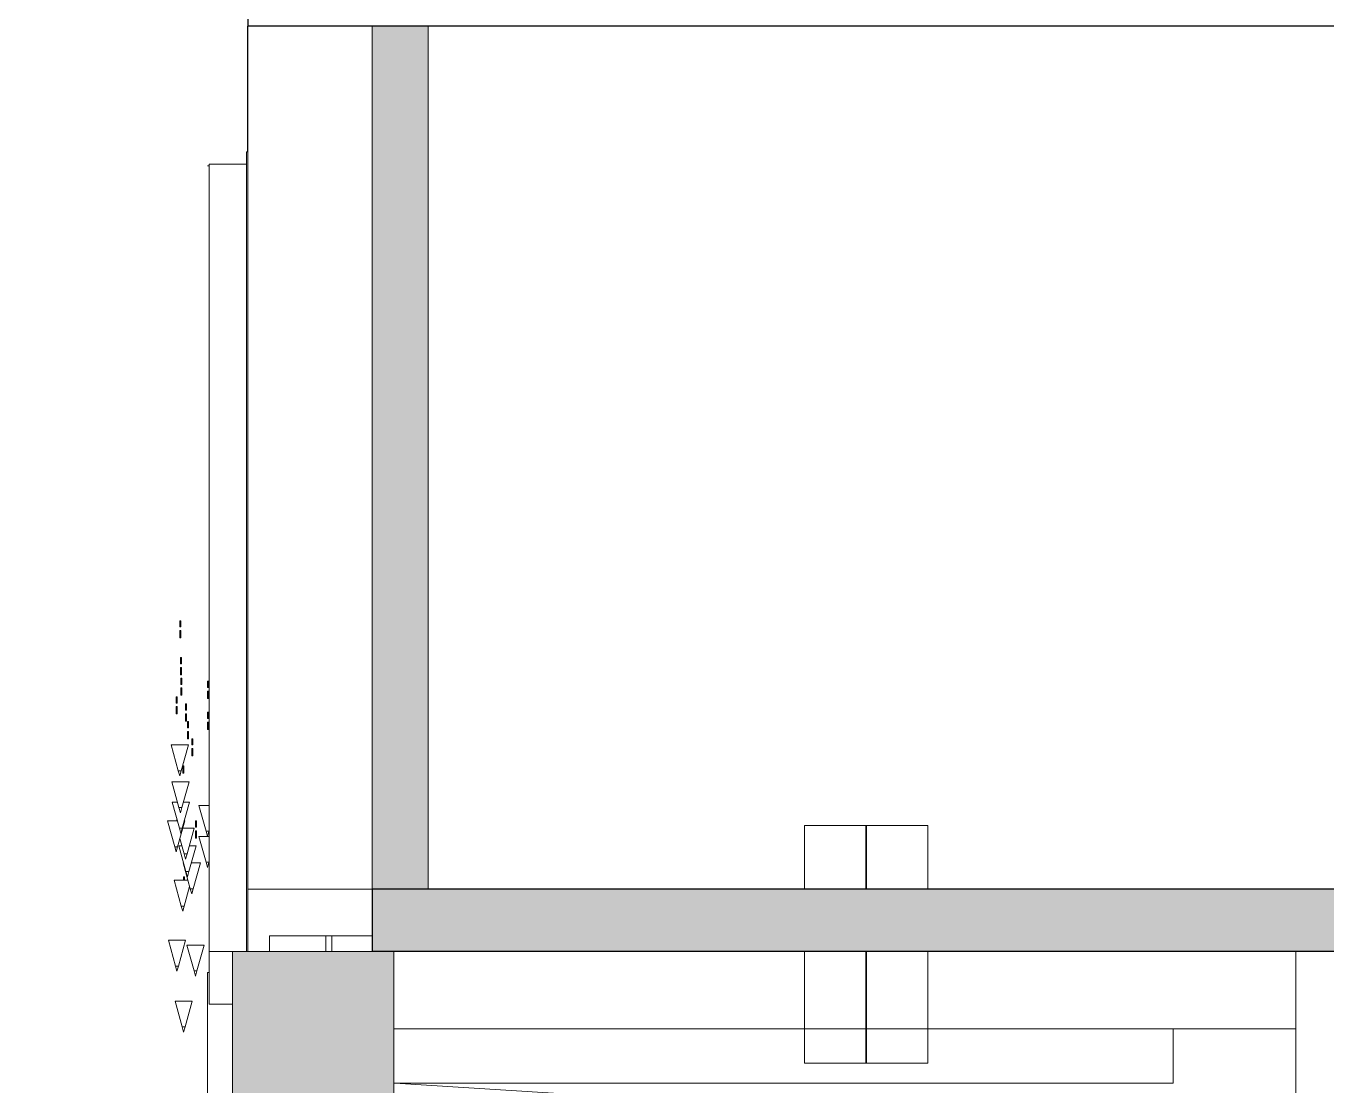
# Model space of a CAD drawing. Header units: metres. Extents: x -4.8 to 35.9, y -7 to 21.5.
# Drawn here: x -0.585 to 3.605, y -0.744 to 2.67 of the extents above; entities that cross this region are included whole.
import ezdxf

# ---------------------------------------------------------------- set-up
doc = ezdxf.new("R2010")
doc.units = ezdxf.units.M
doc.header["$MEASUREMENT"] = 0
doc.set_wipeout_variables(frame=1)
doc.linetypes.add('Wipeout_Contour', pattern=[1, 0, -1])
for name, color, linetype in [('E_Schnitt E RB_1_0', 7, 'Continuous'), ('E_Schnitt E RB_1_110 Wand Aussen', 7, 'Continuous'), ('E_Schnitt E RB_1_120 Wand Innen tragend', 7, 'Continuous'), ('E_Schnitt E RB_1_210 Decke', 7, 'Continuous'), ('E_Schnitt E RB_1_211 Decke - Bohrpfahl Rost', 7, 'Continuous'), ('E_Schnitt E RB_1_270 Deckendurchbruchsymbol', 7, 'Continuous'), ('E_Schnitt E RB_1_420 Rampe', 7, 'Continuous'), ('E_Schnitt E RB_1_910 Allgemein Lageplan Höhen', 7, 'Continuous')]:
    doc.layers.add(name, color=color, linetype=linetype)

msp = doc.modelspace()

# ---------------------------------------------------------------- wipeouts: each hides what was drawn before it
at = {"color": 254, "linetype": 'Wipeout_Contour', "lineweight": 0, "ltscale": 109.05175}
msp.add_wipeout([(-4.7741, -6.95), (35.8884, -6.95), (35.8884, 21.5), (-4.7741, 21.5)], dxfattribs=at).dxf.layer = 'E_Schnitt E RB_1_0'

# ---------------------------------------------------------------- next in the draw order: hatches: boundary and pattern name
at = {"layer": 'E_Schnitt E RB_1_110 Wand Aussen', "linetype": 'Continuous', "lineweight": 0, "true_color": 0x000000}
msp.add_hatch(color=18, dxfattribs=at).paths.add_polyline_path([(0.71, -0.11), (0.71, 2.67), (0.53, 2.67), (0.53, -0.11)])
at = {"layer": 'E_Schnitt E RB_1_210 Decke', "linetype": 'Continuous', "lineweight": 0, "true_color": 0x000000}
msp.add_hatch(color=18, dxfattribs=at).paths.add_polyline_path([(0.53, -0.11), (0.53, -0.31), (3.735, -0.31), (3.735, -0.11)])
at = {"layer": 'E_Schnitt E RB_1_211 Decke - Bohrpfahl Rost', "linetype": 'Continuous', "lineweight": 0, "true_color": 0x000000}
msp.add_hatch(color=18, dxfattribs=at).paths.add_polyline_path([(0.6, -0.31), (0.08, -0.31), (0.08, -0.9), (0.6, -0.9)])

# ---------------------------------------------------------------- next in the draw order: linework, layer by layer
at = {"layer": 'E_Schnitt E RB_1_110 Wand Aussen', "color": 7, "linetype": 'Continuous', "lineweight": 18, "ltscale": 1000}
for p, q in [((0.129, 2.265), (0.129, 2.67)), ((0.13, 2.67), (0.129, 2.67)), ((0.13, 2.67), (0.13, -0.11)), ((0.53, 2.67), (0.53, -0.11)), ((0.71, 2.67), (0.71, -0.11))]:
    msp.add_line(p, q, dxfattribs=at)
at = {"layer": 'E_Schnitt E RB_1_110 Wand Aussen', "color": 7, "linetype": 'Continuous', "lineweight": 13, "ltscale": 1000}
for p, q in [((0.125, 2.265), (0.125, 2.225)), ((0.125, 2.265), (0.13, 2.265)), ((0.005, 2.225), (0.005, 2.22)), ((0.005, 2.225), (0.125, 2.225)), ((0.125, 2.225), (0.125, -0.31)), ((0.005, 2.22), (0, 2.22)), ((0.005, 2.22), (0, 2.22)), ((0.005, 2.22), (0.005, -0.31)), ((0.005, -0.48), (0.005, -0.31)), ((0.005, -0.31), (0.08, -0.31)), ((0.005, -0.48), (0.08, -0.48))]:
    msp.add_line(p, q, dxfattribs=at)
at = {"layer": 'E_Schnitt E RB_1_120 Wand Innen tragend', "color": 7, "linetype": 'Continuous', "lineweight": 18, "ltscale": 1000}
msp.add_line((3.505, -0.51), (3.505, -3.83), dxfattribs=at)
at = {"layer": 'E_Schnitt E RB_1_210 Decke', "color": 7, "linetype": 'Continuous', "lineweight": 25, "ltscale": 1000}
for p, q in [((0.13, 2.87), (0.13, 2.67)), ((0.53, 2.67), (0.13, 2.67)), ((0.71, 2.67), (0.53, 2.67)), ((3.735, 2.67), (0.71, 2.67)), ((0.53, -0.11), (0.53, -0.31)), ((0.71, -0.11), (0.53, -0.11)), ((3.735, -0.11), (0.71, -0.11)), ((0.6, -0.31), (0.53, -0.31)), ((3.735, -0.31), (0.6, -0.31))]:
    msp.add_line(p, q, dxfattribs=at)
at = {"layer": 'E_Schnitt E RB_1_210 Decke', "color": 7, "linetype": 'Continuous', "lineweight": 13, "ltscale": 1000}
for p, q in [((0.13, -0.11), (0.53, -0.11)), ((0.13, -0.31), (0.13, -0.11)), ((3.505, -0.51), (3.505, -0.31)), ((0.6, -0.56), (3.505, -0.56)), ((3.11, -0.735), (3.11, -0.56)), ((0.6, -0.735), (3.11, -0.735))]:
    msp.add_line(p, q, dxfattribs=at)
at = {"layer": 'E_Schnitt E RB_1_211 Decke - Bohrpfahl Rost', "color": 7, "linetype": 'Continuous', "lineweight": 18, "ltscale": 1000}
for p, q in [((0.08, -0.31), (0.08, -0.9)), ((0.53, -0.31), (0.08, -0.31)), ((0.6, -0.31), (0.6, -0.9))]:
    msp.add_line(p, q, dxfattribs=at)
at = {"layer": 'E_Schnitt E RB_1_270 Deckendurchbruchsymbol', "color": 7, "linetype": 'Continuous', "lineweight": 13, "ltscale": 1000}
for p, q in [((1.9225, 0.095), (2.12, 0.095)), ((1.9225, -0.11), (1.9225, 0.095)), ((2.12, 0.095), (2.32, 0.095)), ((2.12, -0.11), (2.12, 0.095)), ((2.1225, -0.11), (2.1225, 0.095)), ((2.32, -0.11), (2.32, 0.095)), ((0.2, -0.26), (0.3815, -0.26)), ((0.2, -0.31), (0.2, -0.26)), ((0.3815, -0.26), (0.53, -0.26)), ((0.3815, -0.31), (0.3815, -0.26)), ((0.4, -0.31), (0.4, -0.26)), ((1.9225, -0.67), (1.9225, -0.31)), ((2.12, -0.67), (2.12, -0.31)), ((2.1225, -0.67), (2.1225, -0.31)), ((2.32, -0.67), (2.32, -0.31)), ((0, -0.378), (0.005, -0.378)), ((0, -1.04), (0, -0.378)), ((1.9225, -0.67), (2.12, -0.67)), ((2.12, -0.67), (2.32, -0.67))]:
    msp.add_line(p, q, dxfattribs=at)
at = {"layer": 'E_Schnitt E RB_1_420 Rampe', "color": 7, "linetype": 'Continuous', "lineweight": 18, "ltscale": 1000}
for p, q in [((0.08, -0.735), (0.08, -0.48)), ((2.748, -0.8689), (0.6035, -0.735))]:
    msp.add_line(p, q, dxfattribs=at)
at = {"layer": 'E_Schnitt E RB_1_910 Allgemein Lageplan Höhen', "color": 7, "linetype": 'Continuous', "lineweight": 13, "ltscale": 1000}
for p, q in [((-0.0895, 0.7548), (-0.0895, 0.752)), ((-0.0895, 0.7548), (-0.0864, 0.7548)), ((-0.0864, 0.7548), (-0.0864, 0.752)), ((-0.0895, 0.752), (-0.0895, 0.7492)), ((-0.0895, 0.752), (-0.0864, 0.752)), ((-0.0895, 0.7492), (-0.0895, 0.7404)), ((-0.0895, 0.7492), (-0.0864, 0.7492)), ((-0.0895, 0.7404), (-0.0895, 0.7391)), ((-0.0895, 0.7391), (-0.0895, 0.7382)), ((-0.0895, 0.7382), (-0.0895, 0.7372)), ((-0.0895, 0.7372), (-0.0895, 0.7364)), ((-0.0895, 0.7364), (-0.0895, 0.7357)), ((-0.0895, 0.7357), (-0.0895, 0.7352)), ((-0.0895, 0.7352), (-0.0895, 0.7348)), ((-0.0895, 0.7348), (-0.0895, 0.7347)), ((-0.0895, 0.7347), (-0.0864, 0.7347)), ((-0.0895, 0.7233), (-0.0895, 0.7224)), ((-0.0895, 0.7233), (-0.0864, 0.7233)), ((-0.0895, 0.7224), (-0.0895, 0.7216)), ((-0.0895, 0.7216), (-0.0895, 0.7207)), ((-0.0895, 0.7207), (-0.0895, 0.7198)), ((-0.0895, 0.7198), (-0.0895, 0.719)), ((-0.0895, 0.719), (-0.0895, 0.7184)), ((-0.0895, 0.7184), (-0.0895, 0.716)), ((-0.0895, 0.7184), (-0.0864, 0.7184)), ((-0.0895, 0.716), (-0.0895, 0.7036)), ((-0.0895, 0.716), (-0.0864, 0.716)), ((-0.0864, 0.752), (-0.0864, 0.7492)), ((-0.0864, 0.7492), (-0.0864, 0.7404)), ((-0.0864, 0.7404), (-0.0864, 0.7391)), ((-0.0864, 0.7391), (-0.0864, 0.7382)), ((-0.0864, 0.7382), (-0.0864, 0.7372)), ((-0.0864, 0.7372), (-0.0864, 0.7364)), ((-0.0864, 0.7364), (-0.0864, 0.7357)), ((-0.0864, 0.7357), (-0.0864, 0.7352)), ((-0.0864, 0.7352), (-0.0864, 0.7348)), ((-0.0864, 0.7348), (-0.0864, 0.7347)), ((-0.0864, 0.7233), (-0.0864, 0.7224)), ((-0.0864, 0.7224), (-0.0864, 0.7216)), ((-0.0864, 0.7216), (-0.0864, 0.7207)), ((-0.0864, 0.7207), (-0.0864, 0.7198)), ((-0.0864, 0.7198), (-0.0864, 0.719)), ((-0.0864, 0.719), (-0.0864, 0.7184)), ((-0.0864, 0.7184), (-0.0864, 0.716)), ((-0.0864, 0.716), (-0.0864, 0.7036)), ((-0.0895, 0.7036), (-0.0895, 0.7034)), ((-0.0895, 0.7036), (-0.0864, 0.7036)), ((-0.0895, 0.7034), (-0.0895, 0.7032)), ((-0.0895, 0.7032), (-0.0864, 0.7032)), ((-0.0895, 0.7032), (-0.0895, 0.7025)), ((-0.0895, 0.7025), (-0.0895, 0.7017)), ((-0.0895, 0.7017), (-0.0895, 0.7011)), ((-0.0895, 0.7011), (-0.0895, 0.7007)), ((-0.0895, 0.7007), (-0.0895, 0.6997)), ((-0.0895, 0.7007), (-0.0864, 0.7007)), ((-0.0895, 0.6997), (-0.0864, 0.6997)), ((-0.0864, 0.7036), (-0.0864, 0.7034)), ((-0.0864, 0.7034), (-0.0864, 0.7032)), ((-0.0864, 0.7032), (-0.0864, 0.7025)), ((-0.0864, 0.7025), (-0.0864, 0.7017)), ((-0.0864, 0.7017), (-0.0864, 0.7011)), ((-0.0864, 0.7011), (-0.0864, 0.7007)), ((-0.0864, 0.7007), (-0.0864, 0.6997)), ((-0.0874, 0.6358), (-0.0874, 0.633)), ((-0.0874, 0.6358), (-0.0842, 0.6358)), ((-0.0874, 0.633), (-0.0842, 0.633)), ((-0.0874, 0.633), (-0.0874, 0.6302)), ((-0.0874, 0.6302), (-0.0874, 0.6214)), ((-0.0874, 0.6302), (-0.0842, 0.6302)), ((-0.0842, 0.6358), (-0.0842, 0.633)), ((-0.0842, 0.633), (-0.0842, 0.6302)), ((-0.0842, 0.6302), (-0.0842, 0.6214)), ((-0.0874, 0.6214), (-0.0874, 0.6201)), ((-0.0874, 0.6201), (-0.0874, 0.6192)), ((-0.0874, 0.6192), (-0.0874, 0.6182)), ((-0.0874, 0.6182), (-0.0874, 0.6174)), ((-0.0874, 0.6174), (-0.0874, 0.6167)), ((-0.0874, 0.6167), (-0.0874, 0.6162)), ((-0.0874, 0.6162), (-0.0874, 0.6158)), ((-0.0874, 0.6158), (-0.0874, 0.6157)), ((-0.0874, 0.6157), (-0.0842, 0.6157)), ((-0.0874, 0.6043), (-0.0874, 0.6034)), ((-0.0874, 0.6043), (-0.0842, 0.6043)), ((-0.0874, 0.6034), (-0.0874, 0.6026)), ((-0.0874, 0.6026), (-0.0874, 0.6017)), ((-0.0874, 0.6017), (-0.0874, 0.6008)), ((-0.0874, 0.6008), (-0.0874, 0.6)), ((-0.0874, 0.6), (-0.0874, 0.5994)), ((-0.0874, 0.5994), (-0.0874, 0.597)), ((-0.0874, 0.5994), (-0.0842, 0.5994)), ((-0.0874, 0.597), (-0.0874, 0.5846)), ((-0.0874, 0.597), (-0.0842, 0.597)), ((-0.0842, 0.6214), (-0.0842, 0.6201)), ((-0.0842, 0.6201), (-0.0842, 0.6192)), ((-0.0842, 0.6192), (-0.0842, 0.6182)), ((-0.0842, 0.6182), (-0.0842, 0.6174)), ((-0.0842, 0.6174), (-0.0842, 0.6167)), ((-0.0842, 0.6167), (-0.0842, 0.6162)), ((-0.0842, 0.6162), (-0.0842, 0.6158)), ((-0.0842, 0.6158), (-0.0842, 0.6157)), ((-0.0842, 0.6043), (-0.0842, 0.6034)), ((-0.0842, 0.6034), (-0.0842, 0.6026)), ((-0.0842, 0.6026), (-0.0842, 0.6017)), ((-0.0842, 0.6017), (-0.0842, 0.6008)), ((-0.0842, 0.6008), (-0.0842, 0.6)), ((-0.0842, 0.6), (-0.0842, 0.5994)), ((-0.0842, 0.5994), (-0.0842, 0.597)), ((-0.0842, 0.597), (-0.0842, 0.5846)), ((-0.0874, 0.5846), (-0.0842, 0.5846)), ((-0.0874, 0.5846), (-0.0874, 0.5844)), ((-0.0874, 0.5844), (-0.0874, 0.5842)), ((-0.0874, 0.5842), (-0.0842, 0.5842)), ((-0.0874, 0.5842), (-0.0874, 0.5835)), ((-0.0874, 0.5835), (-0.0874, 0.5827)), ((-0.0874, 0.5827), (-0.0874, 0.5821)), ((-0.0874, 0.5821), (-0.0874, 0.5817)), ((-0.0874, 0.5817), (-0.0874, 0.5807)), ((-0.0874, 0.5817), (-0.0842, 0.5817)), ((-0.0874, 0.5807), (-0.0842, 0.5807)), ((-0.0858, 0.5698), (-0.0858, 0.567)), ((-0.0858, 0.5698), (-0.0827, 0.5698)), ((-0.0858, 0.567), (-0.0827, 0.567)), ((-0.0858, 0.567), (-0.0858, 0.5642)), ((-0.0858, 0.5642), (-0.0858, 0.5554)), ((-0.0858, 0.5642), (-0.0827, 0.5642)), ((-0.0858, 0.5554), (-0.0858, 0.5541)), ((-0.0858, 0.5541), (-0.0858, 0.5532)), ((-0.0858, 0.5532), (-0.0858, 0.5522)), ((-0.0858, 0.5522), (-0.0858, 0.5514)), ((-0.0858, 0.5514), (-0.0858, 0.5507)), ((-0.0858, 0.5507), (-0.0858, 0.5502)), ((-0.0858, 0.5502), (-0.0858, 0.5498)), ((-0.0858, 0.5498), (-0.0858, 0.5497)), ((-0.0858, 0.5497), (-0.0827, 0.5497)), ((-0.0842, 0.5846), (-0.0842, 0.5844)), ((-0.0842, 0.5844), (-0.0842, 0.5842)), ((-0.0842, 0.5842), (-0.0842, 0.5835)), ((-0.0842, 0.5835), (-0.0842, 0.5827)), ((-0.0842, 0.5827), (-0.0842, 0.5821)), ((-0.0842, 0.5821), (-0.0842, 0.5817)), ((-0.0842, 0.5817), (-0.0842, 0.5807)), ((-0.0827, 0.5698), (-0.0827, 0.567)), ((-0.0827, 0.567), (-0.0827, 0.5642)), ((-0.0827, 0.5642), (-0.0827, 0.5554)), ((-0.0827, 0.5554), (-0.0827, 0.5541)), ((-0.0827, 0.5541), (-0.0827, 0.5532)), ((-0.0827, 0.5532), (-0.0827, 0.5522)), ((-0.0827, 0.5522), (-0.0827, 0.5514)), ((-0.0827, 0.5514), (-0.0827, 0.5507)), ((-0.0827, 0.5507), (-0.0827, 0.5502)), ((-0.0827, 0.5502), (-0.0827, 0.5498)), ((-0.0827, 0.5498), (-0.0827, 0.5497)), ((-0.1011, 0.5098), (-0.1011, 0.507)), ((-0.1011, 0.5098), (-0.098, 0.5098)), ((-0.1011, 0.507), (-0.098, 0.507)), ((-0.1011, 0.507), (-0.1011, 0.5042)), ((-0.1011, 0.5042), (-0.1011, 0.4954)), ((-0.1011, 0.5042), (-0.098, 0.5042)), ((-0.098, 0.5098), (-0.098, 0.507)), ((-0.098, 0.507), (-0.098, 0.5042)), ((-0.098, 0.5042), (-0.098, 0.4954)), ((-0.0858, 0.5383), (-0.0858, 0.5374)), ((-0.0858, 0.5383), (-0.0827, 0.5383)), ((-0.0858, 0.5374), (-0.0858, 0.5366)), ((-0.0858, 0.5366), (-0.0858, 0.5357)), ((-0.0858, 0.5357), (-0.0858, 0.5348)), ((-0.0858, 0.5348), (-0.0858, 0.534)), ((-0.0858, 0.534), (-0.0858, 0.5334)), ((-0.0858, 0.5334), (-0.0858, 0.531)), ((-0.0858, 0.5334), (-0.0827, 0.5334)), ((-0.0858, 0.531), (-0.0858, 0.5186)), ((-0.0858, 0.531), (-0.0827, 0.531)), ((-0.0858, 0.5186), (-0.0827, 0.5186)), ((-0.0858, 0.5186), (-0.0858, 0.5184)), ((-0.0858, 0.5184), (-0.0858, 0.5182)), ((-0.0858, 0.5182), (-0.0858, 0.5175)), ((-0.0858, 0.5182), (-0.0827, 0.5182)), ((-0.0858, 0.5175), (-0.0858, 0.5167)), ((-0.0858, 0.5167), (-0.0858, 0.5161)), ((-0.0858, 0.5161), (-0.0858, 0.5157)), ((-0.0858, 0.5157), (-0.0858, 0.5147)), ((-0.0858, 0.5157), (-0.0827, 0.5157)), ((-0.0858, 0.5147), (-0.0827, 0.5147)), ((-0.0827, 0.5383), (-0.0827, 0.5374)), ((-0.0827, 0.5374), (-0.0827, 0.5366)), ((-0.0827, 0.5366), (-0.0827, 0.5357)), ((-0.0827, 0.5357), (-0.0827, 0.5348)), ((-0.0827, 0.5348), (-0.0827, 0.534)), ((-0.0827, 0.534), (-0.0827, 0.5334)), ((-0.0827, 0.5334), (-0.0827, 0.531)), ((-0.0827, 0.531), (-0.0827, 0.5186)), ((-0.0827, 0.5186), (-0.0827, 0.5184)), ((-0.0827, 0.5184), (-0.0827, 0.5182)), ((-0.0827, 0.5182), (-0.0827, 0.5175)), ((-0.0827, 0.5175), (-0.0827, 0.5167)), ((-0.0827, 0.5167), (-0.0827, 0.5161)), ((-0.0827, 0.5161), (-0.0827, 0.5157)), ((-0.0827, 0.5157), (-0.0827, 0.5147)), ((-0.1011, 0.4954), (-0.1011, 0.4941)), ((-0.1011, 0.4941), (-0.1011, 0.4932)), ((-0.1011, 0.4932), (-0.1011, 0.4922)), ((-0.1011, 0.4922), (-0.1011, 0.4914)), ((-0.1011, 0.4914), (-0.1011, 0.4907)), ((-0.1011, 0.4907), (-0.1011, 0.4902)), ((-0.1011, 0.4902), (-0.1011, 0.4898)), ((-0.1011, 0.4898), (-0.1011, 0.4897)), ((-0.1011, 0.4897), (-0.098, 0.4897)), ((-0.1011, 0.4783), (-0.1011, 0.4774)), ((-0.1011, 0.4783), (-0.098, 0.4783)), ((-0.1011, 0.4774), (-0.1011, 0.4766)), ((-0.1011, 0.4766), (-0.1011, 0.4757)), ((-0.1011, 0.4757), (-0.1011, 0.4748)), ((-0.1011, 0.4748), (-0.1011, 0.474)), ((-0.1011, 0.474), (-0.1011, 0.4734)), ((-0.1011, 0.4734), (-0.1011, 0.471)), ((-0.1011, 0.4734), (-0.098, 0.4734)), ((-0.1011, 0.471), (-0.1011, 0.4586)), ((-0.1011, 0.471), (-0.098, 0.471)), ((-0.098, 0.4954), (-0.098, 0.4941)), ((-0.098, 0.4941), (-0.098, 0.4932)), ((-0.098, 0.4932), (-0.098, 0.4922)), ((-0.098, 0.4922), (-0.098, 0.4914)), ((-0.098, 0.4914), (-0.098, 0.4907)), ((-0.098, 0.4907), (-0.098, 0.4902)), ((-0.098, 0.4902), (-0.098, 0.4898)), ((-0.098, 0.4898), (-0.098, 0.4897)), ((-0.098, 0.4783), (-0.098, 0.4774)), ((-0.098, 0.4774), (-0.098, 0.4766)), ((-0.098, 0.4766), (-0.098, 0.4757)), ((-0.098, 0.4757), (-0.098, 0.4748)), ((-0.098, 0.4748), (-0.098, 0.474)), ((-0.098, 0.474), (-0.098, 0.4734)), ((-0.098, 0.4734), (-0.098, 0.471)), ((-0.098, 0.471), (-0.098, 0.4586)), ((-0.0706, 0.4868), (-0.0706, 0.484)), ((-0.0706, 0.4868), (-0.0675, 0.4868)), ((-0.0706, 0.484), (-0.0675, 0.484)), ((-0.0706, 0.484), (-0.0706, 0.4812)), ((-0.0706, 0.4812), (-0.0706, 0.4724)), ((-0.0706, 0.4812), (-0.0675, 0.4812)), ((-0.0706, 0.4724), (-0.0706, 0.4711)), ((-0.0706, 0.4711), (-0.0706, 0.4702)), ((-0.0706, 0.4702), (-0.0706, 0.4692)), ((-0.0706, 0.4692), (-0.0706, 0.4684)), ((-0.0706, 0.4684), (-0.0706, 0.4677)), ((-0.0706, 0.4677), (-0.0706, 0.4672)), ((-0.0706, 0.4672), (-0.0706, 0.4668)), ((-0.0706, 0.4668), (-0.0706, 0.4667)), ((-0.0706, 0.4667), (-0.0675, 0.4667)), ((-0.0675, 0.4868), (-0.0675, 0.484)), ((-0.0675, 0.484), (-0.0675, 0.4812)), ((-0.0675, 0.4812), (-0.0675, 0.4724)), ((-0.0675, 0.4724), (-0.0675, 0.4711)), ((-0.0675, 0.4711), (-0.0675, 0.4702)), ((-0.0675, 0.4702), (-0.0675, 0.4692)), ((-0.0675, 0.4692), (-0.0675, 0.4684)), ((-0.0675, 0.4684), (-0.0675, 0.4677)), ((-0.0675, 0.4677), (-0.0675, 0.4672)), ((-0.0675, 0.4672), (-0.0675, 0.4668)), ((-0.0675, 0.4668), (-0.0675, 0.4667)), ((-0.1011, 0.4586), (-0.098, 0.4586)), ((-0.1011, 0.4586), (-0.1011, 0.4584)), ((-0.1011, 0.4584), (-0.1011, 0.4582)), ((-0.1011, 0.4582), (-0.098, 0.4582)), ((-0.1011, 0.4582), (-0.1011, 0.4575)), ((-0.1011, 0.4575), (-0.1011, 0.4567)), ((-0.1011, 0.4567), (-0.1011, 0.4561)), ((-0.1011, 0.4561), (-0.1011, 0.4557)), ((-0.1011, 0.4557), (-0.1011, 0.4547)), ((-0.1011, 0.4557), (-0.098, 0.4557)), ((-0.1011, 0.4547), (-0.098, 0.4547)), ((-0.098, 0.4586), (-0.098, 0.4584)), ((-0.098, 0.4584), (-0.098, 0.4582)), ((-0.098, 0.4582), (-0.098, 0.4575)), ((-0.098, 0.4575), (-0.098, 0.4567)), ((-0.098, 0.4567), (-0.098, 0.4561)), ((-0.098, 0.4561), (-0.098, 0.4557)), ((-0.098, 0.4557), (-0.098, 0.4547)), ((-0.0706, 0.4553), (-0.0706, 0.4544)), ((-0.0706, 0.4553), (-0.0675, 0.4553)), ((-0.0706, 0.4544), (-0.0706, 0.4536)), ((-0.0706, 0.4536), (-0.0706, 0.4527)), ((-0.0706, 0.4527), (-0.0706, 0.4518)), ((-0.0706, 0.4518), (-0.0706, 0.451)), ((-0.0706, 0.451), (-0.0706, 0.4504)), ((-0.0706, 0.4504), (-0.0706, 0.448)), ((-0.0706, 0.4504), (-0.0675, 0.4504)), ((-0.0706, 0.448), (-0.0706, 0.4356)), ((-0.0706, 0.448), (-0.0675, 0.448)), ((-0.0706, 0.4356), (-0.0675, 0.4356)), ((-0.0706, 0.4356), (-0.0706, 0.4354)), ((-0.0706, 0.4354), (-0.0706, 0.4352)), ((-0.0706, 0.4352), (-0.0675, 0.4352)), ((-0.0706, 0.4352), (-0.0706, 0.4345)), ((-0.0706, 0.4345), (-0.0706, 0.4337)), ((-0.0706, 0.4337), (-0.0706, 0.4331)), ((-0.0706, 0.4331), (-0.0706, 0.4327)), ((-0.0706, 0.4327), (-0.0706, 0.4317)), ((-0.0706, 0.4327), (-0.0675, 0.4327)), ((-0.0706, 0.4317), (-0.0675, 0.4317)), ((-0.0675, 0.4553), (-0.0675, 0.4544)), ((-0.0675, 0.4544), (-0.0675, 0.4536)), ((-0.0675, 0.4536), (-0.0675, 0.4527)), ((-0.0675, 0.4527), (-0.0675, 0.4518)), ((-0.0675, 0.4518), (-0.0675, 0.451)), ((-0.0675, 0.451), (-0.0675, 0.4504)), ((-0.0675, 0.4504), (-0.0675, 0.448)), ((-0.0675, 0.448), (-0.0675, 0.4356)), ((-0.0675, 0.4356), (-0.0675, 0.4354)), ((-0.0675, 0.4354), (-0.0675, 0.4352)), ((-0.0675, 0.4352), (-0.0675, 0.4345)), ((-0.0675, 0.4345), (-0.0675, 0.4337)), ((-0.0675, 0.4337), (-0.0675, 0.4331)), ((-0.0675, 0.4331), (-0.0675, 0.4327)), ((-0.0675, 0.4327), (-0.0675, 0.4317)), ((-0.0648, 0.4298), (-0.0648, 0.427)), ((-0.0648, 0.4298), (-0.0617, 0.4298)), ((-0.0648, 0.427), (-0.0648, 0.4242)), ((-0.0648, 0.427), (-0.0617, 0.427)), ((-0.0648, 0.4242), (-0.0648, 0.4154)), ((-0.0648, 0.4242), (-0.0617, 0.4242)), ((-0.0617, 0.4298), (-0.0617, 0.427)), ((-0.0617, 0.427), (-0.0617, 0.4242)), ((-0.0617, 0.4242), (-0.0617, 0.4154)), ((-0.0648, 0.4154), (-0.0648, 0.4141)), ((-0.0648, 0.4141), (-0.0648, 0.4132)), ((-0.0648, 0.4132), (-0.0648, 0.4122)), ((-0.0648, 0.4122), (-0.0648, 0.4114)), ((-0.0648, 0.4114), (-0.0648, 0.4107)), ((-0.0648, 0.4107), (-0.0648, 0.4102)), ((-0.0648, 0.4102), (-0.0648, 0.4098)), ((-0.0648, 0.4098), (-0.0648, 0.4097)), ((-0.0648, 0.4097), (-0.0617, 0.4097)), ((-0.0648, 0.3983), (-0.0648, 0.3974)), ((-0.0648, 0.3983), (-0.0617, 0.3983)), ((-0.0648, 0.3974), (-0.0648, 0.3966)), ((-0.0648, 0.3966), (-0.0648, 0.3957)), ((-0.0648, 0.3957), (-0.0648, 0.3948)), ((-0.0648, 0.3948), (-0.0648, 0.394)), ((-0.0648, 0.394), (-0.0648, 0.3934)), ((-0.0648, 0.3934), (-0.0648, 0.391)), ((-0.0648, 0.3934), (-0.0617, 0.3934)), ((-0.0648, 0.391), (-0.0648, 0.3786)), ((-0.0648, 0.391), (-0.0617, 0.391)), ((-0.0648, 0.3786), (-0.0617, 0.3786)), ((-0.0648, 0.3786), (-0.0648, 0.3784)), ((-0.0648, 0.3784), (-0.0648, 0.3782)), ((-0.0648, 0.3782), (-0.0617, 0.3782)), ((-0.0648, 0.3782), (-0.0648, 0.3775)), ((-0.0648, 0.3775), (-0.0648, 0.3767)), ((-0.0617, 0.4154), (-0.0617, 0.4141)), ((-0.0617, 0.4141), (-0.0617, 0.4132)), ((-0.0617, 0.4132), (-0.0617, 0.4122)), ((-0.0617, 0.4122), (-0.0617, 0.4114)), ((-0.0617, 0.4114), (-0.0617, 0.4107)), ((-0.0617, 0.4107), (-0.0617, 0.4102)), ((-0.0617, 0.4102), (-0.0617, 0.4098)), ((-0.0617, 0.4098), (-0.0617, 0.4097)), ((-0.0617, 0.3983), (-0.0617, 0.3974)), ((-0.0617, 0.3974), (-0.0617, 0.3966)), ((-0.0617, 0.3966), (-0.0617, 0.3957)), ((-0.0617, 0.3957), (-0.0617, 0.3948)), ((-0.0617, 0.3948), (-0.0617, 0.394)), ((-0.0617, 0.394), (-0.0617, 0.3934)), ((-0.0617, 0.3934), (-0.0617, 0.391)), ((-0.0617, 0.391), (-0.0617, 0.3786)), ((-0.0617, 0.3786), (-0.0617, 0.3784)), ((-0.0617, 0.3784), (-0.0617, 0.3782)), ((-0.0617, 0.3782), (-0.0617, 0.3775)), ((-0.0617, 0.3775), (-0.0617, 0.3767)), ((-0.1173, 0.355), (-0.1136, 0.355)), ((-0.0941, 0.2717), (-0.1173, 0.355)), ((-0.1136, 0.355), (-0.1034, 0.355)), ((-0.1034, 0.355), (-0.0895, 0.355)), ((-0.0895, 0.355), (-0.0756, 0.355)), ((-0.0849, 0.2717), (-0.0617, 0.355)), ((-0.0756, 0.355), (-0.0655, 0.355)), ((-0.0655, 0.355), (-0.0617, 0.355)), ((-0.0648, 0.3767), (-0.0648, 0.3761)), ((-0.0648, 0.3761), (-0.0648, 0.3757)), ((-0.0648, 0.3757), (-0.0648, 0.3747)), ((-0.0648, 0.3757), (-0.0617, 0.3757)), ((-0.0648, 0.3747), (-0.0617, 0.3747)), ((-0.0617, 0.3767), (-0.0617, 0.3761)), ((-0.0617, 0.3761), (-0.0617, 0.3757)), ((-0.0617, 0.3757), (-0.0617, 0.3747)), ((-0.0509, 0.3748), (-0.0509, 0.372)), ((-0.0509, 0.3748), (-0.0477, 0.3748)), ((-0.0509, 0.372), (-0.0477, 0.372)), ((-0.0509, 0.372), (-0.0509, 0.3692)), ((-0.0509, 0.3692), (-0.0509, 0.3604)), ((-0.0509, 0.3692), (-0.0477, 0.3692)), ((-0.0509, 0.3604), (-0.0509, 0.3591)), ((-0.0509, 0.3591), (-0.0509, 0.3582)), ((-0.0509, 0.3582), (-0.0509, 0.3572)), ((-0.0509, 0.3572), (-0.0509, 0.3564)), ((-0.0509, 0.3564), (-0.0509, 0.3557)), ((-0.0509, 0.3557), (-0.0509, 0.3552)), ((-0.0509, 0.3552), (-0.0509, 0.3548)), ((-0.0509, 0.3548), (-0.0509, 0.3547)), ((-0.0509, 0.3547), (-0.0477, 0.3547)), ((-0.0509, 0.3433), (-0.0509, 0.3424)), ((-0.0509, 0.3433), (-0.0477, 0.3433)), ((-0.0509, 0.3424), (-0.0509, 0.3416)), ((-0.0509, 0.3416), (-0.0509, 0.3407)), ((-0.0509, 0.3407), (-0.0509, 0.3398)), ((-0.0509, 0.3398), (-0.0509, 0.339)), ((-0.0509, 0.339), (-0.0509, 0.3384)), ((-0.0509, 0.3384), (-0.0509, 0.336)), ((-0.0509, 0.3384), (-0.0477, 0.3384)), ((-0.0509, 0.336), (-0.0509, 0.3236)), ((-0.0509, 0.336), (-0.0477, 0.336)), ((-0.0477, 0.3748), (-0.0477, 0.372)), ((-0.0477, 0.372), (-0.0477, 0.3692)), ((-0.0477, 0.3692), (-0.0477, 0.3604)), ((-0.0477, 0.3604), (-0.0477, 0.3591)), ((-0.0477, 0.3591), (-0.0477, 0.3582)), ((-0.0477, 0.3582), (-0.0477, 0.3572)), ((-0.0477, 0.3572), (-0.0477, 0.3564)), ((-0.0477, 0.3564), (-0.0477, 0.3557)), ((-0.0477, 0.3557), (-0.0477, 0.3552)), ((-0.0477, 0.3552), (-0.0477, 0.3548)), ((-0.0477, 0.3548), (-0.0477, 0.3547)), ((-0.0477, 0.3433), (-0.0477, 0.3424)), ((-0.0477, 0.3424), (-0.0477, 0.3416)), ((-0.0477, 0.3416), (-0.0477, 0.3407)), ((-0.0477, 0.3407), (-0.0477, 0.3398)), ((-0.0477, 0.3398), (-0.0477, 0.339)), ((-0.0477, 0.339), (-0.0477, 0.3384)), ((-0.0477, 0.3384), (-0.0477, 0.336)), ((-0.0477, 0.336), (-0.0477, 0.3236)), ((-0.0774, 0.2987), (-0.0767, 0.2987)), ((-0.0767, 0.3012), (-0.0767, 0.3004)), ((-0.0767, 0.3004), (-0.0767, 0.2997)), ((-0.0767, 0.2997), (-0.0767, 0.2992)), ((-0.0767, 0.2992), (-0.0767, 0.2988)), ((-0.0767, 0.2988), (-0.0767, 0.2987)), ((-0.0509, 0.3236), (-0.0477, 0.3236)), ((-0.0509, 0.3236), (-0.0509, 0.3234)), ((-0.0509, 0.3234), (-0.0509, 0.3232)), ((-0.0509, 0.3232), (-0.0477, 0.3232)), ((-0.0509, 0.3232), (-0.0509, 0.3225)), ((-0.0509, 0.3225), (-0.0509, 0.3217)), ((-0.0509, 0.3217), (-0.0509, 0.3211)), ((-0.0509, 0.3211), (-0.0509, 0.3207)), ((-0.0509, 0.3207), (-0.0509, 0.3197)), ((-0.0509, 0.3207), (-0.0477, 0.3207)), ((-0.0509, 0.3197), (-0.0477, 0.3197)), ((-0.0477, 0.3236), (-0.0477, 0.3234)), ((-0.0477, 0.3234), (-0.0477, 0.3232)), ((-0.0477, 0.3232), (-0.0477, 0.3225)), ((-0.0477, 0.3225), (-0.0477, 0.3217)), ((-0.0477, 0.3217), (-0.0477, 0.3211)), ((-0.0477, 0.3211), (-0.0477, 0.3207)), ((-0.0477, 0.3207), (-0.0477, 0.3197)), ((-0.0941, 0.2717), (-0.0935, 0.2717)), ((-0.0895, 0.255), (-0.0941, 0.2717)), ((-0.0935, 0.2717), (-0.0918, 0.2717)), ((-0.0918, 0.2717), (-0.0895, 0.2717)), ((-0.0895, 0.2717), (-0.0872, 0.2717)), ((-0.0895, 0.255), (-0.0849, 0.2717)), ((-0.0872, 0.2717), (-0.0855, 0.2717)), ((-0.0855, 0.2717), (-0.0849, 0.2717)), ((-0.0798, 0.2873), (-0.0798, 0.2864)), ((-0.0798, 0.2873), (-0.0767, 0.2873)), ((-0.0798, 0.2864), (-0.0798, 0.2856)), ((-0.0798, 0.2856), (-0.0798, 0.2847)), ((-0.0798, 0.2847), (-0.0798, 0.2838)), ((-0.0798, 0.2838), (-0.0798, 0.283)), ((-0.0798, 0.283), (-0.0798, 0.2824)), ((-0.0798, 0.2824), (-0.0798, 0.28)), ((-0.0798, 0.2824), (-0.0767, 0.2824)), ((-0.0798, 0.28), (-0.0798, 0.2676)), ((-0.0798, 0.28), (-0.0767, 0.28)), ((-0.0798, 0.2676), (-0.0767, 0.2676)), ((-0.0798, 0.2676), (-0.0798, 0.2674)), ((-0.0798, 0.2674), (-0.0798, 0.2672)), ((-0.0798, 0.2672), (-0.0767, 0.2672)), ((-0.0798, 0.2672), (-0.0798, 0.2665)), ((-0.0798, 0.2665), (-0.0798, 0.2657)), ((-0.0798, 0.2657), (-0.0798, 0.2651)), ((-0.0798, 0.2651), (-0.0798, 0.2647)), ((-0.0798, 0.2647), (-0.0798, 0.2637)), ((-0.0798, 0.2647), (-0.0767, 0.2647)), ((-0.0798, 0.2637), (-0.0767, 0.2637)), ((-0.0767, 0.2873), (-0.0767, 0.2864)), ((-0.0767, 0.2864), (-0.0767, 0.2856)), ((-0.0767, 0.2856), (-0.0767, 0.2847)), ((-0.0767, 0.2847), (-0.0767, 0.2838)), ((-0.0767, 0.2838), (-0.0767, 0.283)), ((-0.0767, 0.283), (-0.0767, 0.2824)), ((-0.0767, 0.2824), (-0.0767, 0.28)), ((-0.0767, 0.28), (-0.0767, 0.2676)), ((-0.0767, 0.2676), (-0.0767, 0.2674)), ((-0.0767, 0.2674), (-0.0767, 0.2672)), ((-0.0767, 0.2672), (-0.0767, 0.2665)), ((-0.0767, 0.2665), (-0.0767, 0.2657)), ((-0.0767, 0.2657), (-0.0767, 0.2651)), ((-0.0767, 0.2651), (-0.0767, 0.2647)), ((-0.0767, 0.2647), (-0.0767, 0.2637)), ((-0.1151, 0.236), (-0.1114, 0.236)), ((-0.092, 0.1527), (-0.1151, 0.236)), ((-0.1114, 0.236), (-0.1012, 0.236)), ((-0.1012, 0.236), (-0.0874, 0.236)), ((-0.0874, 0.236), (-0.0735, 0.236)), ((-0.0827, 0.1527), (-0.0596, 0.236)), ((-0.0735, 0.236), (-0.0633, 0.236)), ((-0.0633, 0.236), (-0.0596, 0.236)), ((-0.1136, 0.17), (-0.1099, 0.17)), ((-0.0905, 0.0867), (-0.1136, 0.17)), ((-0.1099, 0.17), (-0.0997, 0.17)), ((-0.0997, 0.17), (-0.0968, 0.17)), ((-0.0812, 0.0867), (-0.0581, 0.17)), ((-0.0779, 0.17), (-0.072, 0.17)), ((-0.072, 0.17), (-0.0618, 0.17)), ((-0.0618, 0.17), (-0.0581, 0.17)), ((-0.092, 0.1527), (-0.0914, 0.1527)), ((-0.0874, 0.136), (-0.092, 0.1527)), ((-0.0914, 0.1527), (-0.0897, 0.1527)), ((-0.0897, 0.1527), (-0.0874, 0.1527)), ((-0.0874, 0.1527), (-0.085, 0.1527)), ((-0.0874, 0.136), (-0.0827, 0.1527)), ((-0.085, 0.1527), (-0.0833, 0.1527)), ((-0.0833, 0.1527), (-0.0827, 0.1527)), ((-0.1289, 0.11), (-0.1252, 0.11)), ((-0.1058, 0.0267), (-0.1289, 0.11)), ((-0.1252, 0.11), (-0.115, 0.11)), ((-0.115, 0.11), (-0.1011, 0.11)), ((-0.1011, 0.11), (-0.097, 0.11)), ((-0.0984, 0.1152), (-0.0984, 0.1114)), ((-0.0984, 0.1114), (-0.0984, 0.1101)), ((-0.0965, 0.0267), (-0.0734, 0.11)), ((-0.0905, 0.0867), (-0.0899, 0.0867)), ((-0.0858, 0.07), (-0.0905, 0.0867)), ((-0.0899, 0.0867), (-0.0882, 0.0867)), ((-0.0882, 0.0867), (-0.0858, 0.0867)), ((-0.0858, 0.0867), (-0.0835, 0.0867)), ((-0.0858, 0.07), (-0.0812, 0.0867)), ((-0.0835, 0.0867), (-0.0818, 0.0867)), ((-0.0818, 0.0867), (-0.0812, 0.0867)), ((-0.0798, 0.087), (-0.0706, 0.087)), ((-0.0747, 0.11), (-0.0734, 0.11)), ((-0.0706, 0.087), (-0.0567, 0.087)), ((-0.066, 0.0037), (-0.0429, 0.087)), ((-0.0567, 0.087), (-0.0466, 0.087)), ((-0.0466, 0.087), (-0.0429, 0.087)), ((-0.0389, 0.1098), (-0.0389, 0.107)), ((-0.0389, 0.1098), (-0.0358, 0.1098)), ((-0.0389, 0.107), (-0.0358, 0.107)), ((-0.0389, 0.107), (-0.0389, 0.1042)), ((-0.0389, 0.1042), (-0.0389, 0.0954)), ((-0.0389, 0.1042), (-0.0358, 0.1042)), ((-0.0389, 0.0954), (-0.0389, 0.0941)), ((-0.0389, 0.0941), (-0.0389, 0.0932)), ((-0.0389, 0.0932), (-0.0389, 0.0922)), ((-0.0389, 0.0922), (-0.0389, 0.0914)), ((-0.0389, 0.0914), (-0.0389, 0.0907)), ((-0.0389, 0.0907), (-0.0389, 0.0902)), ((-0.0389, 0.0902), (-0.0389, 0.0898)), ((-0.0389, 0.0898), (-0.0389, 0.0897)), ((-0.0389, 0.0897), (-0.0358, 0.0897)), ((-0.0358, 0.1098), (-0.0358, 0.107)), ((-0.0358, 0.107), (-0.0358, 0.1042)), ((-0.0358, 0.1042), (-0.0358, 0.0954)), ((-0.0358, 0.0954), (-0.0358, 0.0941)), ((-0.0358, 0.0941), (-0.0358, 0.0932)), ((-0.0358, 0.0932), (-0.0358, 0.0922)), ((-0.0358, 0.0922), (-0.0358, 0.0914)), ((-0.0358, 0.0914), (-0.0358, 0.0907)), ((-0.0358, 0.0907), (-0.0358, 0.0902)), ((-0.0358, 0.0902), (-0.0358, 0.0898)), ((-0.0358, 0.0898), (-0.0358, 0.0897)), ((-0.0753, 0.0037), (-0.0891, 0.0534)), ((-0.0389, 0.0783), (-0.0389, 0.0774)), ((-0.0389, 0.0783), (-0.0358, 0.0783)), ((-0.0389, 0.0774), (-0.0389, 0.0766)), ((-0.0389, 0.0766), (-0.0389, 0.0757)), ((-0.0389, 0.0757), (-0.0389, 0.0748)), ((-0.0389, 0.0748), (-0.0389, 0.074)), ((-0.0389, 0.074), (-0.0389, 0.0734)), ((-0.0389, 0.0734), (-0.0389, 0.071)), ((-0.0389, 0.0734), (-0.0358, 0.0734)), ((-0.0389, 0.071), (-0.0389, 0.0586)), ((-0.0389, 0.071), (-0.0358, 0.071)), ((-0.0389, 0.0586), (-0.0358, 0.0586)), ((-0.0389, 0.0586), (-0.0389, 0.0584)), ((-0.0389, 0.0584), (-0.0389, 0.0582)), ((-0.0389, 0.0582), (-0.0358, 0.0582)), ((-0.0389, 0.0582), (-0.0389, 0.0575)), ((-0.0389, 0.0575), (-0.0389, 0.0567)), ((-0.0389, 0.0567), (-0.0389, 0.0561)), ((-0.0389, 0.0561), (-0.0389, 0.0557)), ((-0.0389, 0.0557), (-0.0389, 0.0547)), ((-0.0389, 0.0557), (-0.0358, 0.0557)), ((-0.0389, 0.0547), (-0.0358, 0.0547)), ((-0.0358, 0.0783), (-0.0358, 0.0774)), ((-0.0358, 0.0774), (-0.0358, 0.0766)), ((-0.0358, 0.0766), (-0.0358, 0.0757)), ((-0.0358, 0.0757), (-0.0358, 0.0748)), ((-0.0358, 0.0748), (-0.0358, 0.074)), ((-0.0358, 0.074), (-0.0358, 0.0734)), ((-0.0358, 0.0734), (-0.0358, 0.071)), ((-0.0358, 0.071), (-0.0358, 0.0586)), ((-0.0358, 0.0586), (-0.0358, 0.0584)), ((-0.0358, 0.0584), (-0.0358, 0.0582)), ((-0.0358, 0.0582), (-0.0358, 0.0575)), ((-0.0358, 0.0575), (-0.0358, 0.0567)), ((-0.0358, 0.0567), (-0.0358, 0.0561)), ((-0.0358, 0.0561), (-0.0358, 0.0557)), ((-0.0358, 0.0557), (-0.0358, 0.0547)), ((-0.1058, 0.0267), (-0.1052, 0.0267)), ((-0.1011, 0.01), (-0.1058, 0.0267)), ((-0.1052, 0.0267), (-0.1035, 0.0267)), ((-0.1035, 0.0267), (-0.1011, 0.0267)), ((-0.1011, 0.0267), (-0.0988, 0.0267)), ((-0.1011, 0.01), (-0.0965, 0.0267)), ((-0.0988, 0.0267), (-0.0971, 0.0267)), ((-0.0971, 0.0267), (-0.0965, 0.0267)), ((-0.0926, 0.03), (-0.0889, 0.03)), ((-0.0695, -0.0533), (-0.0926, 0.03)), ((-0.0889, 0.03), (-0.0826, 0.03)), ((-0.0753, 0.0037), (-0.0746, 0.0037)), ((-0.0706, -0.013), (-0.0753, 0.0037)), ((-0.0746, 0.0037), (-0.073, 0.0037)), ((-0.073, 0.0037), (-0.0706, 0.0037)), ((-0.0706, 0.0037), (-0.0683, 0.0037)), ((-0.0706, -0.013), (-0.066, 0.0037)), ((-0.0683, 0.0037), (-0.0666, 0.0037)), ((-0.0666, 0.0037), (-0.066, 0.0037)), ((-0.0602, -0.0533), (-0.0371, 0.03)), ((-0.0587, 0.03), (-0.0509, 0.03)), ((-0.0509, 0.03), (-0.0408, 0.03)), ((-0.0408, 0.03), (-0.0371, 0.03)), ((-0.0786, -0.025), (-0.0773, -0.025)), ((-0.0555, -0.1083), (-0.0786, -0.025)), ((-0.0523, -0.025), (-0.0509, -0.025)), ((-0.0509, -0.025), (-0.037, -0.025)), ((-0.0462, -0.1083), (-0.0231, -0.025)), ((-0.037, -0.025), (-0.0268, -0.025)), ((-0.0268, -0.025), (-0.0231, -0.025)), ((-0.1076, -0.081), (-0.1039, -0.081)), ((-0.0844, -0.1643), (-0.1076, -0.081)), ((-0.1039, -0.081), (-0.0937, -0.081)), ((-0.0937, -0.081), (-0.0798, -0.081)), ((-0.0798, -0.081), (-0.0659, -0.081)), ((-0.077, -0.0702), (-0.077, -0.073)), ((-0.077, -0.0702), (-0.0738, -0.0702)), ((-0.077, -0.073), (-0.0738, -0.073)), ((-0.077, -0.073), (-0.077, -0.0758)), ((-0.077, -0.0758), (-0.077, -0.081)), ((-0.077, -0.0758), (-0.0738, -0.0758)), ((-0.0738, -0.0702), (-0.0738, -0.073)), ((-0.0738, -0.073), (-0.0738, -0.0758)), ((-0.0738, -0.0758), (-0.0738, -0.081)), ((-0.0695, -0.0533), (-0.0688, -0.0533)), ((-0.0648, -0.07), (-0.0695, -0.0533)), ((-0.0688, -0.0533), (-0.0672, -0.0533)), ((-0.0672, -0.0533), (-0.0648, -0.0533)), ((-0.0659, -0.081), (-0.0631, -0.081)), ((-0.0648, -0.0533), (-0.0625, -0.0533)), ((-0.0648, -0.07), (-0.0602, -0.0533)), ((-0.0625, -0.0533), (-0.0608, -0.0533)), ((-0.0608, -0.0533), (-0.0602, -0.0533)), ((-0.0752, -0.1643), (-0.0576, -0.1009)), ((-0.0555, -0.1083), (-0.0549, -0.1083)), ((-0.0509, -0.125), (-0.0555, -0.1083)), ((-0.0549, -0.1083), (-0.0532, -0.1083)), ((-0.0532, -0.1083), (-0.0509, -0.1083)), ((-0.0509, -0.1083), (-0.0485, -0.1083)), ((-0.0509, -0.125), (-0.0462, -0.1083)), ((-0.0485, -0.1083), (-0.0468, -0.1083)), ((-0.0468, -0.1083), (-0.0462, -0.1083)), ((-0.0844, -0.1643), (-0.0838, -0.1643)), ((-0.0798, -0.181), (-0.0844, -0.1643)), ((-0.0838, -0.1643), (-0.0821, -0.1643)), ((-0.0821, -0.1643), (-0.0798, -0.1643)), ((-0.0798, -0.1643), (-0.0775, -0.1643)), ((-0.0798, -0.181), (-0.0752, -0.1643)), ((-0.0775, -0.1643), (-0.0758, -0.1643)), ((-0.0758, -0.1643), (-0.0752, -0.1643)), ((-0.1262, -0.274), (-0.1225, -0.274)), ((-0.103, -0.3573), (-0.1262, -0.274)), ((-0.1225, -0.274), (-0.1123, -0.274)), ((-0.1123, -0.274), (-0.0984, -0.274)), ((-0.0984, -0.274), (-0.0845, -0.274)), ((-0.0938, -0.3573), (-0.0706, -0.274)), ((-0.0845, -0.274), (-0.0743, -0.274)), ((-0.0743, -0.274), (-0.0706, -0.274)), ((-0.0667, -0.29), (-0.063, -0.29)), ((-0.0435, -0.3733), (-0.0667, -0.29)), ((-0.063, -0.29), (-0.0528, -0.29)), ((-0.0528, -0.29), (-0.0389, -0.29)), ((-0.0389, -0.29), (-0.025, -0.29)), ((-0.0343, -0.3733), (-0.0111, -0.29)), ((-0.025, -0.29), (-0.0149, -0.29)), ((-0.0149, -0.29), (-0.0111, -0.29)), ((-0.103, -0.3573), (-0.1024, -0.3573)), ((-0.0984, -0.374), (-0.103, -0.3573)), ((-0.1024, -0.3573), (-0.1007, -0.3573)), ((-0.1007, -0.3573), (-0.0984, -0.3573)), ((-0.0984, -0.3573), (-0.0961, -0.3573)), ((-0.0984, -0.374), (-0.0938, -0.3573)), ((-0.0961, -0.3573), (-0.0944, -0.3573)), ((-0.0944, -0.3573), (-0.0938, -0.3573)), ((-0.0435, -0.3733), (-0.0429, -0.3733)), ((-0.0389, -0.39), (-0.0435, -0.3733)), ((-0.0429, -0.3733), (-0.0412, -0.3733)), ((-0.0412, -0.3733), (-0.0389, -0.3733)), ((-0.0389, -0.3733), (-0.0366, -0.3733)), ((-0.0389, -0.39), (-0.0343, -0.3733)), ((-0.0366, -0.3733), (-0.0349, -0.3733)), ((-0.0349, -0.3733), (-0.0343, -0.3733)), ((-0.1047, -0.47), (-0.101, -0.47)), ((-0.0816, -0.5533), (-0.1047, -0.47)), ((-0.101, -0.47), (-0.0908, -0.47)), ((-0.0908, -0.47), (-0.077, -0.47)), ((-0.077, -0.47), (-0.0631, -0.47)), ((-0.0723, -0.5533), (-0.0492, -0.47)), ((-0.0631, -0.47), (-0.0529, -0.47)), ((-0.0529, -0.47), (-0.0492, -0.47)), ((-0.0816, -0.5533), (-0.081, -0.5533)), ((-0.077, -0.57), (-0.0816, -0.5533)), ((-0.081, -0.5533), (-0.0793, -0.5533)), ((-0.0793, -0.5533), (-0.077, -0.5533)), ((-0.077, -0.5533), (-0.0746, -0.5533)), ((-0.077, -0.57), (-0.0723, -0.5533)), ((-0.0746, -0.5533), (-0.073, -0.5533)), ((-0.073, -0.5533), (-0.0723, -0.5533))]:
    msp.add_line(p, q, dxfattribs=at)
at = {"layer": 'E_Schnitt E RB_1_910 Allgemein Lageplan Höhen', "color": 190, "linetype": 'Continuous', "lineweight": 0, "ltscale": 1000, "true_color": 0x9900ff}
for p, q in [((0, 0.5598), (0, 0.557)), ((0, 0.5598), (0.0031, 0.5598)), ((0, 0.557), (0.0031, 0.557)), ((0, 0.557), (0, 0.5542)), ((0, 0.5542), (0, 0.5454)), ((0, 0.5542), (0.0031, 0.5542)), ((0, 0.5454), (0, 0.5441)), ((0.0031, 0.5598), (0.0031, 0.557)), ((0.0031, 0.557), (0.0031, 0.5542)), ((0.0031, 0.5542), (0.0031, 0.5454)), ((0.0031, 0.5454), (0.0031, 0.5441)), ((0, 0.5441), (0, 0.5432)), ((0, 0.5432), (0, 0.5422)), ((0, 0.5422), (0, 0.5414)), ((0, 0.5414), (0, 0.5407)), ((0, 0.5407), (0, 0.5402)), ((0, 0.5402), (0, 0.5398)), ((0, 0.5398), (0, 0.5397)), ((0, 0.5397), (0.0031, 0.5397)), ((0, 0.5283), (0, 0.5274)), ((0, 0.5283), (0.0031, 0.5283)), ((0, 0.5274), (0, 0.5266)), ((0, 0.5266), (0, 0.5257)), ((0, 0.5257), (0, 0.5248)), ((0, 0.5248), (0, 0.524)), ((0, 0.524), (0, 0.5234)), ((0, 0.5234), (0, 0.521)), ((0, 0.5234), (0.0031, 0.5234)), ((0, 0.521), (0, 0.5086)), ((0, 0.521), (0.0031, 0.521)), ((0, 0.5086), (0, 0.5084)), ((0, 0.5086), (0.0031, 0.5086)), ((0, 0.5084), (0, 0.5082)), ((0, 0.5082), (0, 0.5075)), ((0, 0.5082), (0.0031, 0.5082)), ((0, 0.5075), (0, 0.5067)), ((0, 0.5067), (0, 0.5061)), ((0, 0.5061), (0, 0.5057)), ((0, 0.5057), (0, 0.5047)), ((0, 0.5057), (0.0031, 0.5057)), ((0, 0.5047), (0.0031, 0.5047)), ((0.0031, 0.5441), (0.0031, 0.5432)), ((0.0031, 0.5432), (0.0031, 0.5422)), ((0.0031, 0.5422), (0.0031, 0.5414)), ((0.0031, 0.5414), (0.0031, 0.5407)), ((0.0031, 0.5407), (0.0031, 0.5402)), ((0.0031, 0.5402), (0.0031, 0.5398)), ((0.0031, 0.5398), (0.0031, 0.5397)), ((0.0031, 0.5283), (0.0031, 0.5274)), ((0.0031, 0.5274), (0.0031, 0.5266)), ((0.0031, 0.5266), (0.0031, 0.5257)), ((0.0031, 0.5257), (0.0031, 0.5248)), ((0.0031, 0.5248), (0.0031, 0.524)), ((0.0031, 0.524), (0.0031, 0.5234)), ((0.0031, 0.5234), (0.0031, 0.521)), ((0.0031, 0.521), (0.0031, 0.5086)), ((0.0031, 0.5086), (0.0031, 0.5084)), ((0.0031, 0.5084), (0.0031, 0.5082)), ((0.0031, 0.5082), (0.0031, 0.5075)), ((0.0031, 0.5075), (0.0031, 0.5067)), ((0.0031, 0.5067), (0.0031, 0.5061)), ((0.0031, 0.5061), (0.0031, 0.5057)), ((0.0031, 0.5057), (0.0031, 0.5047)), ((0, 0.4598), (0, 0.457)), ((0, 0.4598), (0.0031, 0.4598)), ((0, 0.457), (0.0031, 0.457)), ((0, 0.457), (0, 0.4542)), ((0, 0.4542), (0, 0.4454)), ((0, 0.4542), (0.0031, 0.4542)), ((0, 0.4454), (0, 0.4441)), ((0, 0.4441), (0, 0.4432)), ((0, 0.4432), (0, 0.4422)), ((0, 0.4422), (0, 0.4414)), ((0, 0.4414), (0, 0.4407)), ((0, 0.4407), (0, 0.4402)), ((0, 0.4402), (0, 0.4398)), ((0, 0.4398), (0, 0.4397)), ((0, 0.4397), (0.0031, 0.4397)), ((0, 0.4283), (0, 0.4274)), ((0, 0.4283), (0.0031, 0.4283)), ((0, 0.4274), (0, 0.4266)), ((0, 0.4266), (0, 0.4257)), ((0, 0.4257), (0, 0.4248)), ((0, 0.4248), (0, 0.424)), ((0, 0.424), (0, 0.4234)), ((0, 0.4234), (0, 0.421)), ((0, 0.4234), (0.0031, 0.4234)), ((0, 0.421), (0, 0.4086)), ((0, 0.421), (0.0031, 0.421)), ((0.0031, 0.4598), (0.0031, 0.457)), ((0.0031, 0.457), (0.0031, 0.4542)), ((0.0031, 0.4542), (0.0031, 0.4454)), ((0.0031, 0.4454), (0.0031, 0.4441)), ((0.0031, 0.4441), (0.0031, 0.4432)), ((0.0031, 0.4432), (0.0031, 0.4422)), ((0.0031, 0.4422), (0.0031, 0.4414)), ((0.0031, 0.4414), (0.0031, 0.4407)), ((0.0031, 0.4407), (0.0031, 0.4402)), ((0.0031, 0.4402), (0.0031, 0.4398)), ((0.0031, 0.4398), (0.0031, 0.4397)), ((0.0031, 0.4283), (0.0031, 0.4274)), ((0.0031, 0.4274), (0.0031, 0.4266)), ((0.0031, 0.4266), (0.0031, 0.4257)), ((0.0031, 0.4257), (0.0031, 0.4248)), ((0.0031, 0.4248), (0.0031, 0.424)), ((0.0031, 0.424), (0.0031, 0.4234)), ((0.0031, 0.4234), (0.0031, 0.421)), ((0.0031, 0.421), (0.0031, 0.4086)), ((0, 0.4086), (0, 0.4084)), ((0, 0.4086), (0.0031, 0.4086)), ((0, 0.4084), (0, 0.4082)), ((0, 0.4082), (0, 0.4075)), ((0, 0.4082), (0.0031, 0.4082)), ((0, 0.4075), (0, 0.4067)), ((0, 0.4067), (0, 0.4061)), ((0, 0.4061), (0, 0.4057)), ((0, 0.4057), (0, 0.4047)), ((0, 0.4057), (0.0031, 0.4057)), ((0, 0.4047), (0.0031, 0.4047)), ((0.0031, 0.4086), (0.0031, 0.4084)), ((0.0031, 0.4084), (0.0031, 0.4082)), ((0.0031, 0.4082), (0.0031, 0.4075)), ((0.0031, 0.4075), (0.0031, 0.4067)), ((0.0031, 0.4067), (0.0031, 0.4061)), ((0.0031, 0.4061), (0.0031, 0.4057)), ((0.0031, 0.4057), (0.0031, 0.4047)), ((-0.0278, 0.16), (-0.0241, 0.16)), ((-0.0046, 0.0767), (-0.0278, 0.16)), ((-0.0241, 0.16), (-0.0139, 0.16)), ((-0.0139, 0.16), (0, 0.16)), ((0, 0.16), (0.005, 0.16)), ((-0.0278, 0.06), (-0.0241, 0.06)), ((-0.0046, -0.0233), (-0.0278, 0.06)), ((-0.0241, 0.06), (-0.0139, 0.06)), ((-0.0139, 0.06), (0, 0.06)), ((-0.0046, 0.0767), (-0.004, 0.0767)), ((0, 0.06), (-0.0046, 0.0767)), ((-0.004, 0.0767), (-0.0023, 0.0767)), ((-0.0023, 0.0767), (0, 0.0767)), ((0, 0.0767), (0.0023, 0.0767)), ((0, 0.06), (0.0046, 0.0767)), ((0, 0.06), (0.005, 0.06)), ((0.0023, 0.0767), (0.004, 0.0767)), ((0.004, 0.0767), (0.0046, 0.0767)), ((0.0046, 0.0767), (0.005, 0.078)), ((-0.0046, -0.0233), (-0.004, -0.0233)), ((0, -0.04), (-0.0046, -0.0233)), ((-0.004, -0.0233), (-0.0023, -0.0233)), ((-0.0023, -0.0233), (0, -0.0233)), ((0, -0.0233), (0.0023, -0.0233)), ((0, -0.04), (0.0046, -0.0233)), ((0.0023, -0.0233), (0.004, -0.0233)), ((0.004, -0.0233), (0.0046, -0.0233)), ((0.0046, -0.0233), (0.005, -0.022))]:
    msp.add_line(p, q, dxfattribs=at)

doc.saveas('drawing.dxf')
